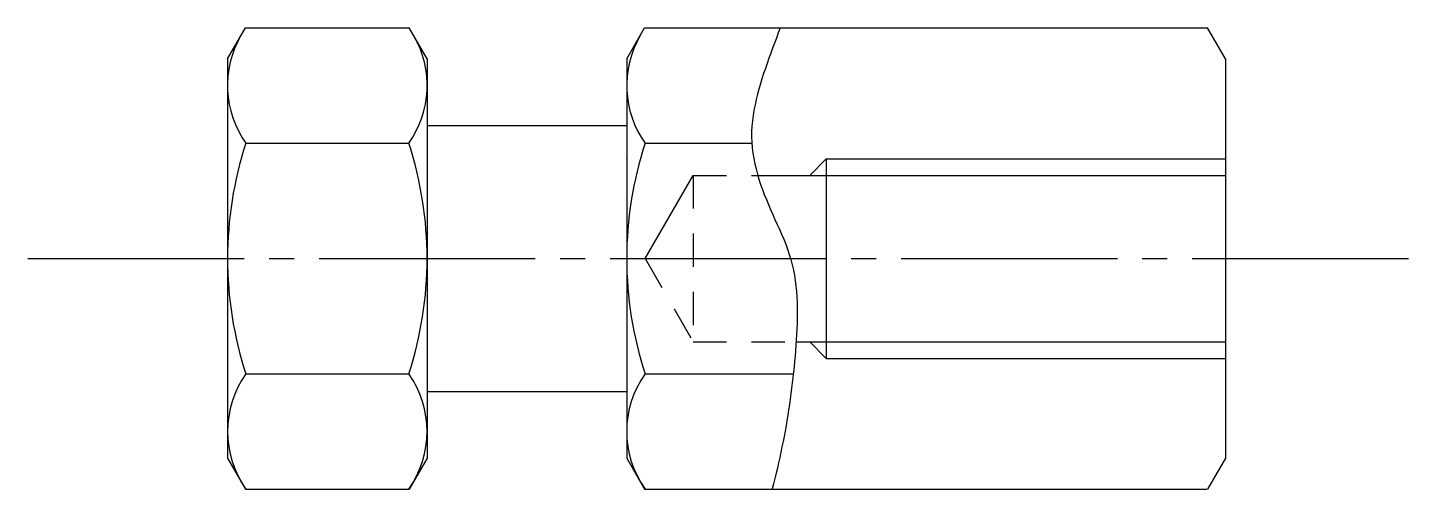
# Model space of a CAD drawing. Extents: x 21 to 310, y 20 to 177.
# Drawn here: x 288.69 to 309.69, y 168.07 to 174.99 of the extents above; entities outside this region: 2.
import ezdxf

# ---------------------------------------------------------------- set-up
doc = ezdxf.new("R2010")
doc.units = 0
doc.header["$LTSCALE"] = 0.25
doc.linetypes.add('CENTER', pattern=[17.5, 13, -1.5, 1.5, -1.5])
doc.linetypes.add('DASHED', pattern=[3.5, 2, -1.5])
doc.layers.get('0').update_dxf_attribs({"linetype": 'CONTINUOUS'})
doc.layers.add('CENTER', color=1, linetype='CENTER')

msp = doc.modelspace()

# ---------------------------------------------------------------- linework, layer by layer
for p, q in [((291.692, 174.53), (291.96, 174.995)), ((291.96, 174.995), (294.424, 174.995)), ((294.692, 174.53), (294.424, 174.995)), ((297.692, 174.53), (297.96, 174.995)), ((297.96, 174.995), (306.424, 174.995)), ((306.692, 174.53), (306.424, 174.995)), ((291.692, 174.53), (291.692, 168.53)), ((294.692, 174.53), (294.692, 168.53)), ((297.692, 174.53), (297.692, 168.53)), ((306.692, 174.53), (306.692, 168.53)), ((294.692, 173.53), (297.692, 173.53)), ((291.967, 173.263), (294.417, 173.263)), ((297.967, 173.263), (299.573, 173.263)), ((297.692, 173.03), (297.692, 173.031)), ((300.692, 173.03), (300.692, 170.03)), ((297.97, 171.53), (298.692, 172.78)), ((299.661, 172.78), (306.692, 172.78)), ((297.692, 171.53), (297.692, 171.53)), ((300.239, 170.28), (306.692, 170.28)), ((291.967, 169.798), (294.417, 169.798)), ((297.967, 169.798), (300.196, 169.798)), ((294.692, 169.53), (297.692, 169.53)), ((291.692, 168.53), (291.96, 168.066)), ((294.692, 168.53), (294.424, 168.066)), ((297.692, 168.53), (297.96, 168.066)), ((306.692, 168.53), (306.424, 168.066)), ((291.96, 168.066), (294.424, 168.066)), ((297.96, 168.066), (306.417, 168.066))]:
    msp.add_line(p, q)
at = {"color": 3}
for p, q in [((300.442, 172.78), (300.692, 173.03)), ((300.692, 173.03), (306.692, 173.03)), ((300.442, 170.28), (300.692, 170.03)), ((300.692, 170.03), (306.692, 170.03))]:
    msp.add_line(p, q, dxfattribs=at)
at = {"color": 3, "linetype": 'DASHED'}
for p, q in [((298.692, 172.78), (298.692, 170.28)), ((298.692, 172.78), (299.661, 172.78)), ((297.97, 171.53), (298.692, 170.28)), ((298.692, 170.28), (300.239, 170.28))]:
    msp.add_line(p, q, dxfattribs=at)
at = {"color": 3}
msp.add_lwpolyline([(299.999, 174.995, 0.010627), (299.777, 174.386, 0.03718), (299.605, 173.761, 0.083908), (299.588, 173.115, 0.056262), (299.76, 172.491, 0.01083), (300.02, 171.896, -0.064142), (300.212, 171.278, -0.046223), (300.255, 170.631, -0.019242), (300.215, 169.984, -0.012729), (300.138, 169.338, -0.014031), (300.026, 168.699, -0.014168), (299.879, 168.068)], format="xyb", dxfattribs=at)
for centre, radius, start, end in [((293.192, 174.129), 1.5, 150, 215.2644), ((293.192, 174.129), 1.5, 324.7356, 30), ((299.192, 174.129), 1.5, 150, 215.2644), ((297.279, 171.53), 5.587, 161.9403, 198.0597), ((289.105, 171.53), 5.587, 341.9403, 18.0597), ((303.279, 171.53), 5.587, 161.9403, 198.0597), ((293.192, 168.932), 1.5, 144.7356, 215.2644), ((293.192, 168.932), 1.5, 324.7356, 35.2644), ((299.192, 168.932), 1.5, 144.7356, 215.2644)]:
    msp.add_arc(centre, radius, start, end)
at = {"layer": 'CENTER', "color": 1, "linetype": 'CENTER'}
msp.add_line((288.692, 171.53), (309.692, 171.53), dxfattribs=at)

# ---------------------------------------------------------------- texts
for s, p in [('FJL 3-0.5-3-9', (20, 50)), ('FJL0305', (20, 20))]:
    msp.add_text(s, height=8).set_placement(p)

doc.saveas('drawing.dxf')
